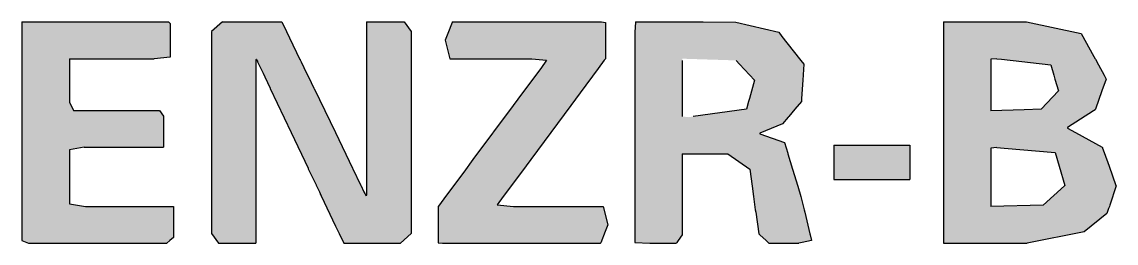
# Model space of a CAD drawing. Extents: x 57 to 405, y 53 to 275.
# Drawn here: x 123.5 to 136.91, y 192.47 to 195.18 of the extents above; entities that cross this region are included whole.
import ezdxf

# ---------------------------------------------------------------- set-up
doc = ezdxf.new("R2010")
doc.units = 0
doc.layers.get('0').update_dxf_attribs({"linetype": 'CONTINUOUS'})

# ---------------------------------------------------------------- blocks, each defined once
blk = doc.blocks.new('*U97')
at = {"color": 7, "linetype": 'CONTINUOUS'}
for p, q in [((134.792, 195.179), (135.808, 195.179)), ((134.792, 195.179), (134.792, 195.038)), ((135.808, 195.179), (136.479, 195.038)), ((134.792, 195.038), (134.792, 194.756)), ((136.479, 195.038), (136.634, 194.756)), ((134.792, 194.756), (134.792, 194.729)), ((136.634, 194.756), (136.649, 194.729)), ((134.792, 194.729), (134.792, 194.722)), ((134.792, 194.722), (134.792, 194.652)), ((134.792, 194.652), (134.792, 194.528)), ((135.444, 194.729), (135.373, 194.722)), ((135.373, 194.722), (135.373, 194.652)), ((135.373, 194.652), (135.373, 194.528)), ((135.444, 194.729), (135.505, 194.722)), ((135.505, 194.722), (136.108, 194.652)), ((136.108, 194.652), (136.144, 194.528)), ((136.649, 194.729), (136.653, 194.722)), ((136.653, 194.722), (136.692, 194.652)), ((136.692, 194.652), (136.76, 194.528)), ((134.792, 194.528), (134.792, 194.478)), ((134.792, 194.478), (134.792, 194.335)), ((135.373, 194.528), (135.373, 194.478)), ((135.373, 194.478), (135.373, 194.335)), ((136.144, 194.528), (136.158, 194.478)), ((136.158, 194.478), (136.2, 194.335)), ((136.787, 194.478), (136.734, 194.335)), ((136.76, 194.528), (136.787, 194.478)), ((134.792, 194.335), (134.792, 194.111)), ((135.373, 194.335), (135.373, 194.111)), ((136.2, 194.335), (135.989, 194.111)), ((136.734, 194.335), (136.653, 194.111)), ((134.792, 194.111), (134.792, 194.105)), ((134.792, 194.105), (134.792, 194.092)), ((134.792, 194.092), (134.792, 193.886)), ((135.373, 194.111), (135.373, 194.105)), ((135.373, 194.105), (135.373, 194.092)), ((135.78, 194.105), (135.373, 194.092)), ((135.989, 194.111), (135.78, 194.105)), ((136.63, 194.092), (136.311, 193.886)), ((136.65, 194.105), (136.63, 194.092)), ((136.653, 194.111), (136.65, 194.105)), ((134.792, 193.886), (134.792, 193.878)), ((134.792, 193.878), (134.792, 193.826)), ((134.792, 193.826), (134.792, 193.648)), ((136.311, 193.886), (136.311, 193.878)), ((136.311, 193.878), (136.408, 193.826)), ((136.408, 193.826), (136.737, 193.648)), ((134.792, 193.648), (134.792, 193.642)), ((134.792, 193.642), (134.792, 193.634)), ((134.792, 193.634), (134.792, 193.579)), ((134.792, 193.579), (134.792, 193.414)), ((135.444, 193.642), (135.373, 193.634)), ((135.373, 193.634), (135.373, 193.579)), ((135.373, 193.579), (135.373, 193.414)), ((135.444, 193.642), (135.535, 193.634)), ((135.535, 193.634), (136.16, 193.579)), ((136.16, 193.579), (136.209, 193.414)), ((136.737, 193.648), (136.739, 193.642)), ((136.739, 193.642), (136.742, 193.634)), ((136.742, 193.634), (136.762, 193.579)), ((136.762, 193.579), (136.821, 193.414)), ((134.792, 193.414), (134.792, 193.177)), ((135.373, 193.414), (135.373, 193.177)), ((136.209, 193.414), (136.28, 193.177)), ((136.821, 193.414), (136.905, 193.177)), ((134.792, 193.177), (134.792, 193.173)), ((134.792, 193.173), (134.792, 192.935)), ((135.373, 193.177), (135.373, 193.173)), ((135.373, 193.173), (135.373, 192.935)), ((136.275, 193.173), (136.015, 192.935)), ((136.28, 193.177), (136.275, 193.173)), ((136.907, 193.173), (136.828, 192.935)), ((136.905, 193.177), (136.907, 193.173)), ((134.792, 192.935), (134.792, 192.922)), ((134.792, 192.922), (134.792, 192.895)), ((134.792, 192.895), (134.792, 192.833)), ((135.373, 192.935), (135.373, 192.922)), ((136.015, 192.935), (135.373, 192.922)), ((136.815, 192.895), (136.795, 192.833)), ((136.824, 192.922), (136.815, 192.895)), ((136.828, 192.935), (136.824, 192.922)), ((134.792, 192.833), (134.792, 192.61)), ((136.795, 192.833), (136.517, 192.61)), ((134.792, 192.61), (134.792, 192.472)), ((136.517, 192.61), (135.816, 192.472)), ((134.792, 192.472), (135.816, 192.472))]:
    blk.add_line(p, q, dxfattribs=at)
for points in [[(134.792, 195.179), (134.792, 195.179), (135.808, 195.179)], [(134.792, 195.179), (134.792, 195.038), (136.479, 195.038)], [(134.792, 195.038), (134.792, 194.756), (136.634, 194.756)], [(134.792, 194.756), (134.792, 194.729), (136.649, 194.729)], [(134.792, 194.729), (134.792, 194.722), (135.373, 194.722)], [(134.792, 194.722), (134.792, 194.652), (135.373, 194.652)], [(134.792, 194.652), (134.792, 194.528), (135.373, 194.528)], [(135.444, 194.729), (135.505, 194.722), (136.653, 194.722)], [(135.505, 194.722), (136.108, 194.652), (136.692, 194.652)], [(136.108, 194.652), (136.144, 194.528), (136.76, 194.528)], [(134.792, 194.528), (134.792, 194.478), (135.373, 194.478)], [(134.792, 194.478), (134.792, 194.335), (135.373, 194.335)], [(136.144, 194.528), (136.158, 194.478), (136.787, 194.478)], [(136.158, 194.478), (136.2, 194.335), (136.734, 194.335)], [(134.792, 194.335), (134.792, 194.111), (135.373, 194.111)], [(136.2, 194.335), (135.989, 194.111), (136.653, 194.111)], [(134.792, 194.111), (134.792, 194.105), (135.373, 194.105)], [(134.792, 194.105), (134.792, 194.092), (135.373, 194.092)], [(134.792, 194.092), (134.792, 193.886), (136.311, 193.886)], [(135.78, 194.105), (135.373, 194.092), (136.63, 194.092)], [(135.989, 194.111), (135.78, 194.105), (136.65, 194.105)], [(134.792, 193.886), (134.792, 193.878), (136.311, 193.878)], [(134.792, 193.878), (134.792, 193.826), (136.408, 193.826)], [(134.792, 193.826), (134.792, 193.648), (136.737, 193.648)], [(134.792, 193.648), (134.792, 193.642), (136.739, 193.642)], [(134.792, 193.642), (134.792, 193.634), (135.373, 193.634)], [(134.792, 193.634), (134.792, 193.579), (135.373, 193.579)], [(134.792, 193.579), (134.792, 193.414), (135.373, 193.414)], [(135.444, 193.642), (135.535, 193.634), (136.742, 193.634)], [(135.535, 193.634), (136.16, 193.579), (136.762, 193.579)], [(136.16, 193.579), (136.209, 193.414), (136.821, 193.414)], [(134.792, 193.414), (134.792, 193.177), (135.373, 193.177)], [(136.209, 193.414), (136.28, 193.177), (136.905, 193.177)], [(134.792, 193.177), (134.792, 193.173), (135.373, 193.173)], [(134.792, 193.173), (134.792, 192.935), (135.373, 192.935)], [(136.275, 193.173), (136.015, 192.935), (136.828, 192.935)], [(136.28, 193.177), (136.275, 193.173), (136.907, 193.173)], [(134.792, 192.935), (134.792, 192.922), (135.373, 192.922)], [(134.792, 192.922), (134.792, 192.895), (136.815, 192.895)], [(134.792, 192.895), (134.792, 192.833), (136.795, 192.833)], [(136.015, 192.935), (135.373, 192.922), (136.824, 192.922)], [(134.792, 192.833), (134.792, 192.61), (136.517, 192.61)], [(134.792, 192.61), (134.792, 192.472), (135.816, 192.472)], [(134.792, 192.472), (134.792, 192.472), (135.816, 192.472)]]:
    blk.add_solid(points, dxfattribs=at)
at = {"color": 7, "linetype": 'CONTINUOUS', "extrusion": (0, 0, -1)}
for points in [[(-134.792, 195.179), (-135.808, 195.179), (-136.479, 195.038)], [(-134.792, 195.038), (-136.479, 195.038), (-136.634, 194.756)], [(-134.792, 194.756), (-136.634, 194.756), (-136.649, 194.729)], [(-134.792, 194.729), (-135.444, 194.729), (-135.373, 194.722)], [(-134.792, 194.722), (-135.373, 194.722), (-135.373, 194.652)], [(-134.792, 194.652), (-135.373, 194.652), (-135.373, 194.528)], [(-135.444, 194.729), (-136.649, 194.729), (-136.653, 194.722)], [(-135.505, 194.722), (-136.653, 194.722), (-136.692, 194.652)], [(-136.108, 194.652), (-136.692, 194.652), (-136.76, 194.528)], [(-134.792, 194.528), (-135.373, 194.528), (-135.373, 194.478)], [(-134.792, 194.478), (-135.373, 194.478), (-135.373, 194.335)], [(-136.144, 194.528), (-136.76, 194.528), (-136.787, 194.478)], [(-136.158, 194.478), (-136.787, 194.478), (-136.734, 194.335)], [(-134.792, 194.335), (-135.373, 194.335), (-135.373, 194.111)], [(-136.2, 194.335), (-136.734, 194.335), (-136.653, 194.111)], [(-134.792, 194.111), (-135.373, 194.111), (-135.373, 194.105)], [(-134.792, 194.105), (-135.373, 194.105), (-135.373, 194.092)], [(-134.792, 194.092), (-136.63, 194.092), (-136.311, 193.886)], [(-135.78, 194.105), (-136.65, 194.105), (-136.63, 194.092)], [(-135.989, 194.111), (-136.653, 194.111), (-136.65, 194.105)], [(-134.792, 193.886), (-136.311, 193.886), (-136.311, 193.878)], [(-134.792, 193.878), (-136.311, 193.878), (-136.408, 193.826)], [(-134.792, 193.826), (-136.408, 193.826), (-136.737, 193.648)], [(-134.792, 193.648), (-136.737, 193.648), (-136.739, 193.642)], [(-134.792, 193.642), (-135.444, 193.642), (-135.373, 193.634)], [(-134.792, 193.634), (-135.373, 193.634), (-135.373, 193.579)], [(-134.792, 193.579), (-135.373, 193.579), (-135.373, 193.414)], [(-135.444, 193.642), (-136.739, 193.642), (-136.742, 193.634)], [(-135.535, 193.634), (-136.742, 193.634), (-136.762, 193.579)], [(-136.16, 193.579), (-136.762, 193.579), (-136.821, 193.414)], [(-134.792, 193.414), (-135.373, 193.414), (-135.373, 193.177)], [(-136.209, 193.414), (-136.821, 193.414), (-136.905, 193.177)], [(-134.792, 193.177), (-135.373, 193.177), (-135.373, 193.173)], [(-134.792, 193.173), (-135.373, 193.173), (-135.373, 192.935)], [(-136.275, 193.173), (-136.907, 193.173), (-136.828, 192.935)], [(-136.28, 193.177), (-136.905, 193.177), (-136.907, 193.173)], [(-134.792, 192.935), (-135.373, 192.935), (-135.373, 192.922)], [(-134.792, 192.922), (-136.824, 192.922), (-136.815, 192.895)], [(-134.792, 192.895), (-136.815, 192.895), (-136.795, 192.833)], [(-136.015, 192.935), (-136.828, 192.935), (-136.824, 192.922)], [(-134.792, 192.833), (-136.795, 192.833), (-136.517, 192.61)], [(-134.792, 192.61), (-136.517, 192.61), (-135.816, 192.472)]]:
    blk.add_solid(points, dxfattribs=at)
blk = doc.blocks.new('*U98')
at = {"color": 7, "linetype": 'CONTINUOUS'}
for p, q in [((133.449, 193.672), (134.38, 193.672)), ((133.449, 193.672), (133.449, 193.252)), ((134.38, 193.672), (134.38, 193.252)), ((133.449, 193.252), (134.38, 193.252))]:
    blk.add_line(p, q, dxfattribs=at)
for points in [[(133.449, 193.672), (133.449, 193.672), (134.38, 193.672)], [(133.449, 193.672), (133.449, 193.252), (134.38, 193.252)], [(133.449, 193.252), (133.449, 193.252), (134.38, 193.252)]]:
    blk.add_solid(points, dxfattribs=at)
at = {"color": 7, "linetype": 'CONTINUOUS', "extrusion": (0, 0, -1)}
blk.add_solid([(-133.449, 193.672), (-134.38, 193.672), (-134.38, 193.252)], dxfattribs=at)
blk = doc.blocks.new('*U99')
at = {"color": 7, "linetype": 'CONTINUOUS'}
for p, q in [((131.019, 195.177), (131.014, 195.052)), ((131.019, 195.179), (131.192, 195.179)), ((131.019, 195.179), (131.019, 195.177)), ((131.192, 195.179), (131.849, 195.179)), ((131.849, 195.179), (132.251, 195.177)), ((132.251, 195.177), (132.774, 195.052)), ((131.014, 195.052), (131.012, 195.002)), ((131.012, 195.002), (131.012, 194.729)), ((132.774, 195.052), (132.814, 195.002)), ((132.814, 195.002), (133.03, 194.729)), ((131.012, 194.729), (131.012, 194.708)), ((131.012, 194.708), (131.012, 194.663)), ((131.012, 194.663), (131.012, 194.468)), ((131.593, 194.708), (131.593, 194.663)), ((131.593, 194.663), (131.593, 194.468)), ((132.252, 194.708), (132.294, 194.663)), ((132.294, 194.663), (132.479, 194.468)), ((133.03, 194.729), (133.047, 194.708)), ((133.047, 194.708), (133.083, 194.663)), ((133.083, 194.663), (133.07, 194.468)), ((131.012, 194.468), (131.012, 194.24)), ((131.593, 194.468), (131.593, 194.24)), ((132.479, 194.468), (132.415, 194.24)), ((133.07, 194.468), (133.055, 194.24)), ((131.012, 194.24), (131.012, 194.206)), ((131.012, 194.206), (131.012, 194.11)), ((131.593, 194.24), (131.593, 194.206)), ((131.593, 194.206), (131.593, 194.11)), ((132.406, 194.206), (132.379, 194.11)), ((132.415, 194.24), (132.406, 194.206)), ((133.053, 194.206), (132.972, 194.11)), ((133.055, 194.24), (133.053, 194.206)), ((131.012, 194.11), (131.012, 194.022)), ((131.593, 194.11), (131.593, 194.022)), ((132.379, 194.11), (131.728, 194.022)), ((132.972, 194.11), (132.897, 194.022)), ((131.012, 194.022), (131.012, 194.013)), ((131.012, 194.013), (131.012, 193.931)), ((131.012, 193.931), (131.012, 193.818)), ((132.82, 193.931), (132.542, 193.818)), ((132.89, 194.013), (132.82, 193.931)), ((132.897, 194.022), (132.89, 194.013)), ((131.012, 193.818), (131.012, 193.815)), ((131.012, 193.815), (131.012, 193.811)), ((131.012, 193.811), (131.012, 193.703)), ((132.542, 193.818), (132.542, 193.815)), ((132.542, 193.815), (132.542, 193.811)), ((132.542, 193.811), (132.845, 193.703)), ((131.012, 193.703), (131.012, 193.573)), ((132.845, 193.703), (132.885, 193.573)), ((131.012, 193.573), (131.012, 193.563)), ((131.012, 193.563), (131.012, 193.379)), ((131.593, 193.563), (132.152, 193.563)), ((131.593, 193.563), (131.593, 193.379)), ((132.152, 193.563), (132.419, 193.379)), ((132.885, 193.573), (132.888, 193.563)), ((132.888, 193.563), (132.944, 193.379)), ((131.012, 193.379), (131.012, 193.169)), ((131.593, 193.379), (131.593, 193.169)), ((132.419, 193.379), (132.448, 193.169)), ((132.944, 193.379), (133.008, 193.169)), ((131.012, 193.169), (131.012, 193.042)), ((131.593, 193.169), (131.593, 193.042)), ((132.448, 193.169), (132.466, 193.042)), ((133.008, 193.169), (133.047, 193.042)), ((131.012, 193.042), (131.012, 192.88)), ((131.593, 193.042), (131.593, 192.88)), ((132.466, 193.042), (132.488, 192.88)), ((133.047, 193.042), (133.085, 192.88)), ((131.012, 192.88), (131.012, 192.849)), ((131.593, 192.88), (131.593, 192.849)), ((132.488, 192.88), (132.493, 192.849)), ((133.085, 192.88), (133.093, 192.849)), ((131.012, 192.849), (131.012, 192.585)), ((131.593, 192.849), (131.593, 192.585)), ((132.493, 192.849), (132.532, 192.585)), ((133.093, 192.849), (133.155, 192.585)), ((131.012, 192.585), (131.012, 192.573)), ((131.012, 192.573), (131.012, 192.502)), ((131.012, 192.502), (131.012, 192.48)), ((131.012, 192.48), (131.196, 192.472)), ((131.196, 192.472), (131.522, 192.472)), ((131.527, 192.48), (131.522, 192.472)), ((131.543, 192.502), (131.527, 192.48)), ((131.593, 192.573), (131.543, 192.502)), ((131.593, 192.585), (131.593, 192.573)), ((132.532, 192.585), (132.545, 192.573)), ((132.545, 192.573), (132.621, 192.502)), ((132.621, 192.502), (132.645, 192.48)), ((132.645, 192.48), (132.654, 192.472)), ((132.654, 192.472), (133.019, 192.472)), ((133.06, 192.48), (133.019, 192.472)), ((133.175, 192.502), (133.06, 192.48)), ((133.155, 192.585), (133.158, 192.573)), ((133.158, 192.573), (133.175, 192.502))]:
    blk.add_line(p, q, dxfattribs=at)
for points in [[(131.019, 195.177), (131.014, 195.052), (132.774, 195.052)], [(131.019, 195.179), (131.019, 195.179), (131.192, 195.179)], [(131.019, 195.179), (131.019, 195.177), (132.251, 195.177)], [(131.192, 195.179), (131.192, 195.179), (131.849, 195.179)], [(131.014, 195.052), (131.012, 195.002), (132.814, 195.002)], [(131.012, 195.002), (131.012, 194.729), (133.03, 194.729)], [(131.012, 194.729), (131.012, 194.708), (131.593, 194.708)], [(131.012, 194.708), (131.012, 194.663), (131.593, 194.663)], [(131.012, 194.663), (131.012, 194.468), (131.593, 194.468)], [(131.593, 194.729), (132.252, 194.708), (133.047, 194.708)], [(132.252, 194.708), (132.294, 194.663), (133.083, 194.663)], [(132.294, 194.663), (132.479, 194.468), (133.07, 194.468)], [(131.012, 194.468), (131.012, 194.24), (131.593, 194.24)], [(132.479, 194.468), (132.415, 194.24), (133.055, 194.24)], [(131.012, 194.24), (131.012, 194.206), (131.593, 194.206)], [(131.012, 194.206), (131.012, 194.11), (131.593, 194.11)], [(132.406, 194.206), (132.379, 194.11), (132.972, 194.11)], [(132.415, 194.24), (132.406, 194.206), (133.053, 194.206)], [(131.012, 194.11), (131.012, 194.022), (131.593, 194.022)], [(132.379, 194.11), (131.728, 194.022), (132.897, 194.022)], [(131.012, 194.022), (131.012, 194.013), (131.669, 194.013)], [(131.012, 194.013), (131.012, 193.931), (132.82, 193.931)], [(131.012, 193.931), (131.012, 193.818), (132.542, 193.818)], [(131.728, 194.022), (131.669, 194.013), (132.89, 194.013)], [(131.012, 193.818), (131.012, 193.815), (132.542, 193.815)], [(131.012, 193.815), (131.012, 193.811), (132.542, 193.811)], [(131.012, 193.811), (131.012, 193.703), (132.845, 193.703)], [(131.012, 193.703), (131.012, 193.573), (132.885, 193.573)], [(131.012, 193.573), (131.012, 193.563), (132.888, 193.563)], [(131.012, 193.563), (131.012, 193.379), (131.593, 193.379)], [(131.593, 193.563), (131.593, 193.563), (132.152, 193.563)], [(132.152, 193.563), (132.419, 193.379), (132.944, 193.379)], [(131.012, 193.379), (131.012, 193.169), (131.593, 193.169)], [(132.419, 193.379), (132.448, 193.169), (133.008, 193.169)], [(131.012, 193.169), (131.012, 193.042), (131.593, 193.042)], [(132.448, 193.169), (132.466, 193.042), (133.047, 193.042)], [(131.012, 193.042), (131.012, 192.88), (131.593, 192.88)], [(132.466, 193.042), (132.488, 192.88), (133.085, 192.88)], [(131.012, 192.88), (131.012, 192.849), (131.593, 192.849)], [(132.488, 192.88), (132.493, 192.849), (133.093, 192.849)], [(131.012, 192.849), (131.012, 192.585), (131.593, 192.585)], [(132.493, 192.849), (132.532, 192.585), (133.155, 192.585)], [(131.012, 192.585), (131.012, 192.573), (131.593, 192.573)], [(131.012, 192.573), (131.012, 192.502), (131.543, 192.502)], [(131.012, 192.502), (131.012, 192.48), (131.527, 192.48)], [(131.012, 192.48), (131.196, 192.472), (131.522, 192.472)], [(131.196, 192.472), (131.196, 192.472), (131.522, 192.472)], [(132.532, 192.585), (132.545, 192.573), (133.158, 192.573)], [(132.545, 192.573), (132.621, 192.502), (133.175, 192.502)], [(132.621, 192.502), (132.645, 192.48), (133.06, 192.48)], [(132.645, 192.48), (132.654, 192.472), (133.019, 192.472)], [(132.654, 192.472), (132.654, 192.472), (133.019, 192.472)]]:
    blk.add_solid(points, dxfattribs=at)
at = {"color": 7, "linetype": 'CONTINUOUS', "extrusion": (0, 0, -1)}
for points in [[(-131.019, 195.179), (-131.849, 195.179), (-132.251, 195.177)], [(-131.019, 195.177), (-132.251, 195.177), (-132.774, 195.052)], [(-131.012, 195.002), (-132.814, 195.002), (-133.03, 194.729)], [(-131.014, 195.052), (-132.774, 195.052), (-132.814, 195.002)], [(-131.012, 194.729), (-131.593, 194.729), (-131.593, 194.708)], [(-131.012, 194.708), (-131.593, 194.708), (-131.593, 194.663)], [(-131.012, 194.663), (-131.593, 194.663), (-131.593, 194.468)], [(-131.593, 194.729), (-133.03, 194.729), (-133.047, 194.708)], [(-132.252, 194.708), (-133.047, 194.708), (-133.083, 194.663)], [(-132.294, 194.663), (-133.083, 194.663), (-133.07, 194.468)], [(-131.012, 194.468), (-131.593, 194.468), (-131.593, 194.24)], [(-132.479, 194.468), (-133.07, 194.468), (-133.055, 194.24)], [(-131.012, 194.24), (-131.593, 194.24), (-131.593, 194.206)], [(-131.012, 194.206), (-131.593, 194.206), (-131.593, 194.11)], [(-132.406, 194.206), (-133.053, 194.206), (-132.972, 194.11)], [(-132.415, 194.24), (-133.055, 194.24), (-133.053, 194.206)], [(-131.012, 194.11), (-131.593, 194.11), (-131.593, 194.022)], [(-132.379, 194.11), (-132.972, 194.11), (-132.897, 194.022)], [(-131.012, 194.022), (-131.593, 194.022), (-131.669, 194.013)], [(-131.012, 194.013), (-132.89, 194.013), (-132.82, 193.931)], [(-131.012, 193.931), (-132.82, 193.931), (-132.542, 193.818)], [(-131.728, 194.022), (-132.897, 194.022), (-132.89, 194.013)], [(-131.012, 193.818), (-132.542, 193.818), (-132.542, 193.815)], [(-131.012, 193.815), (-132.542, 193.815), (-132.542, 193.811)], [(-131.012, 193.811), (-132.542, 193.811), (-132.845, 193.703)], [(-131.012, 193.703), (-132.845, 193.703), (-132.885, 193.573)], [(-131.012, 193.573), (-132.885, 193.573), (-132.888, 193.563)], [(-131.012, 193.563), (-131.593, 193.563), (-131.593, 193.379)], [(-132.152, 193.563), (-132.888, 193.563), (-132.944, 193.379)], [(-131.012, 193.379), (-131.593, 193.379), (-131.593, 193.169)], [(-132.419, 193.379), (-132.944, 193.379), (-133.008, 193.169)], [(-131.012, 193.169), (-131.593, 193.169), (-131.593, 193.042)], [(-132.448, 193.169), (-133.008, 193.169), (-133.047, 193.042)], [(-131.012, 193.042), (-131.593, 193.042), (-131.593, 192.88)], [(-132.466, 193.042), (-133.047, 193.042), (-133.085, 192.88)], [(-131.012, 192.88), (-131.593, 192.88), (-131.593, 192.849)], [(-132.488, 192.88), (-133.085, 192.88), (-133.093, 192.849)], [(-131.012, 192.849), (-131.593, 192.849), (-131.593, 192.585)], [(-132.493, 192.849), (-133.093, 192.849), (-133.155, 192.585)], [(-131.012, 192.585), (-131.593, 192.585), (-131.593, 192.573)], [(-131.012, 192.573), (-131.593, 192.573), (-131.543, 192.502)], [(-131.012, 192.502), (-131.543, 192.502), (-131.527, 192.48)], [(-131.012, 192.48), (-131.527, 192.48), (-131.522, 192.472)], [(-132.532, 192.585), (-133.155, 192.585), (-133.158, 192.573)], [(-132.545, 192.573), (-133.158, 192.573), (-133.175, 192.502)], [(-132.621, 192.502), (-133.175, 192.502), (-133.06, 192.48)], [(-132.645, 192.48), (-133.06, 192.48), (-133.019, 192.472)]]:
    blk.add_solid(points, dxfattribs=at)
blk = doc.blocks.new('*U100')
at = {"color": 7, "linetype": 'CONTINUOUS'}
for p, q in [((128.773, 195.174), (128.722, 195.037)), ((128.775, 195.179), (128.773, 195.174)), ((128.775, 195.179), (129.489, 195.179)), ((129.489, 195.179), (130.346, 195.179)), ((130.346, 195.179), (130.604, 195.179)), ((130.604, 195.179), (130.652, 195.174)), ((130.652, 195.174), (130.652, 195.037)), ((128.722, 195.037), (128.691, 194.954)), ((130.652, 195.037), (130.652, 194.954)), ((128.691, 194.954), (128.745, 194.729)), ((130.652, 194.954), (130.652, 194.729)), ((128.745, 194.729), (129.751, 194.729)), ((129.859, 194.611), (129.636, 194.31)), ((129.751, 194.729), (129.932, 194.709)), ((129.932, 194.709), (129.859, 194.611)), ((130.564, 194.611), (130.341, 194.31)), ((130.637, 194.709), (130.564, 194.611)), ((130.652, 194.729), (130.637, 194.709)), ((129.636, 194.31), (129.522, 194.158)), ((130.341, 194.31), (130.228, 194.158)), ((129.522, 194.158), (129.029, 193.494)), ((130.228, 194.158), (129.737, 193.494)), ((129.029, 193.494), (128.916, 193.341)), ((129.737, 193.494), (129.624, 193.341)), ((128.916, 193.341), (128.693, 193.041)), ((129.624, 193.341), (129.401, 193.041)), ((128.693, 193.041), (128.62, 192.942)), ((129.401, 193.041), (129.328, 192.942)), ((128.62, 192.942), (128.605, 192.922)), ((128.605, 192.922), (128.605, 192.697)), ((129.328, 192.942), (129.527, 192.922)), ((129.527, 192.922), (130.623, 192.922)), ((130.623, 192.922), (130.682, 192.697)), ((128.605, 192.697), (128.605, 192.615)), ((128.605, 192.615), (128.605, 192.477)), ((130.649, 192.615), (130.595, 192.477)), ((130.682, 192.697), (130.649, 192.615)), ((128.605, 192.477), (128.656, 192.472)), ((128.656, 192.472), (128.929, 192.472)), ((128.929, 192.472), (129.837, 192.472)), ((129.837, 192.472), (130.593, 192.472)), ((130.595, 192.477), (130.593, 192.472))]:
    blk.add_line(p, q, dxfattribs=at)
for points in [[(128.773, 195.174), (128.722, 195.037), (130.652, 195.037)], [(128.775, 195.179), (128.773, 195.174), (130.652, 195.174)], [(128.775, 195.179), (128.775, 195.179), (129.489, 195.179)], [(129.489, 195.179), (129.489, 195.179), (130.346, 195.179)], [(130.346, 195.179), (130.346, 195.179), (130.604, 195.179)], [(128.722, 195.037), (128.691, 194.954), (130.652, 194.954)], [(128.691, 194.954), (128.745, 194.729), (130.652, 194.729)], [(128.745, 194.729), (128.745, 194.729), (129.751, 194.729)], [(129.859, 194.611), (129.636, 194.31), (130.341, 194.31)], [(129.751, 194.729), (129.932, 194.709), (130.637, 194.709)], [(129.932, 194.709), (129.859, 194.611), (130.564, 194.611)], [(129.636, 194.31), (129.522, 194.158), (130.228, 194.158)], [(129.522, 194.158), (129.029, 193.494), (129.737, 193.494)], [(129.029, 193.494), (128.916, 193.341), (129.624, 193.341)], [(128.916, 193.341), (128.693, 193.041), (129.401, 193.041)], [(128.693, 193.041), (128.62, 192.942), (129.328, 192.942)], [(128.62, 192.942), (128.605, 192.922), (129.527, 192.922)], [(128.605, 192.922), (128.605, 192.697), (130.682, 192.697)], [(129.527, 192.922), (129.527, 192.922), (130.623, 192.922)], [(128.605, 192.697), (128.605, 192.615), (130.649, 192.615)], [(128.605, 192.615), (128.605, 192.477), (130.595, 192.477)], [(128.605, 192.477), (128.656, 192.472), (130.593, 192.472)], [(128.656, 192.472), (128.656, 192.472), (128.929, 192.472)], [(128.929, 192.472), (128.929, 192.472), (129.837, 192.472)], [(129.837, 192.472), (129.837, 192.472), (130.593, 192.472)]]:
    blk.add_solid(points, dxfattribs=at)
at = {"color": 7, "linetype": 'CONTINUOUS', "extrusion": (0, 0, -1)}
for points in [[(-128.773, 195.174), (-130.652, 195.174), (-130.652, 195.037)], [(-128.775, 195.179), (-130.604, 195.179), (-130.652, 195.174)], [(-128.722, 195.037), (-130.652, 195.037), (-130.652, 194.954)], [(-128.691, 194.954), (-130.652, 194.954), (-130.652, 194.729)], [(-129.751, 194.729), (-130.652, 194.729), (-130.637, 194.709)], [(-129.859, 194.611), (-130.564, 194.611), (-130.341, 194.31)], [(-129.932, 194.709), (-130.637, 194.709), (-130.564, 194.611)], [(-129.636, 194.31), (-130.341, 194.31), (-130.228, 194.158)], [(-129.522, 194.158), (-130.228, 194.158), (-129.737, 193.494)], [(-129.029, 193.494), (-129.737, 193.494), (-129.624, 193.341)], [(-128.916, 193.341), (-129.624, 193.341), (-129.401, 193.041)], [(-128.693, 193.041), (-129.401, 193.041), (-129.328, 192.942)], [(-128.605, 192.922), (-130.623, 192.922), (-130.682, 192.697)], [(-128.62, 192.942), (-129.328, 192.942), (-129.527, 192.922)], [(-128.605, 192.697), (-130.682, 192.697), (-130.649, 192.615)], [(-128.605, 192.615), (-130.649, 192.615), (-130.595, 192.477)], [(-128.605, 192.477), (-130.595, 192.477), (-130.593, 192.472)]]:
    blk.add_solid(points, dxfattribs=at)
blk = doc.blocks.new('*U101')
at = {"color": 7, "linetype": 'CONTINUOUS'}
for p, q in [((125.961, 195.179), (125.826, 195.063)), ((125.961, 195.179), (126.415, 195.179)), ((126.415, 195.179), (126.688, 195.179)), ((126.688, 195.179), (126.745, 195.063)), ((127.727, 195.179), (128.186, 195.179)), ((127.727, 195.179), (127.727, 195.063)), ((128.186, 195.179), (128.271, 195.063)), ((125.826, 195.063), (125.826, 194.983)), ((126.745, 195.063), (126.783, 194.983)), ((127.727, 195.063), (127.727, 194.983)), ((128.271, 195.063), (128.271, 194.983)), ((125.826, 194.983), (125.826, 194.983)), ((125.826, 194.983), (125.826, 194.721)), ((126.783, 194.983), (126.784, 194.983)), ((126.784, 194.983), (126.91, 194.721)), ((127.727, 194.983), (127.727, 194.983)), ((127.727, 194.983), (127.727, 194.721)), ((128.271, 194.983), (128.271, 194.983)), ((128.271, 194.983), (128.271, 194.721)), ((125.826, 194.721), (125.826, 194.718)), ((125.826, 194.718), (125.826, 194.715)), ((125.826, 194.715), (125.826, 194.697)), ((125.826, 194.697), (125.826, 194.689)), ((125.826, 194.689), (125.826, 194.551)), ((126.373, 194.718), (126.37, 194.715)), ((126.37, 194.715), (126.37, 194.697)), ((126.37, 194.697), (126.37, 194.689)), ((126.37, 194.689), (126.37, 194.551)), ((126.377, 194.721), (126.373, 194.718)), ((126.377, 194.721), (126.378, 194.718)), ((126.378, 194.718), (126.38, 194.715)), ((126.38, 194.715), (126.389, 194.697)), ((126.389, 194.697), (126.392, 194.689)), ((126.392, 194.689), (126.458, 194.551)), ((126.91, 194.721), (126.912, 194.718)), ((126.912, 194.718), (126.913, 194.715)), ((126.913, 194.715), (126.922, 194.697)), ((126.922, 194.697), (126.926, 194.689)), ((126.926, 194.689), (126.992, 194.551)), ((127.727, 194.721), (127.727, 194.718)), ((127.727, 194.718), (127.727, 194.715)), ((127.727, 194.715), (127.727, 194.697)), ((127.727, 194.697), (127.727, 194.689)), ((127.727, 194.689), (127.727, 194.551)), ((128.271, 194.721), (128.271, 194.718)), ((128.271, 194.718), (128.271, 194.715)), ((128.271, 194.715), (128.271, 194.697)), ((128.271, 194.697), (128.271, 194.689)), ((128.271, 194.689), (128.271, 194.551)), ((125.826, 194.551), (125.826, 194.508)), ((125.826, 194.508), (125.826, 194.505)), ((125.826, 194.505), (125.826, 194.37)), ((126.37, 194.551), (126.37, 194.508)), ((126.37, 194.508), (126.37, 194.505)), ((126.37, 194.505), (126.37, 194.37)), ((126.458, 194.551), (126.479, 194.508)), ((126.479, 194.508), (126.48, 194.505)), ((126.48, 194.505), (126.544, 194.37)), ((126.992, 194.551), (127.014, 194.508)), ((127.014, 194.508), (127.015, 194.505)), ((127.015, 194.505), (127.08, 194.37)), ((127.727, 194.551), (127.727, 194.508)), ((127.727, 194.508), (127.727, 194.505)), ((127.727, 194.505), (127.727, 194.37)), ((128.271, 194.551), (128.271, 194.508)), ((128.271, 194.508), (128.271, 194.505)), ((128.271, 194.505), (128.271, 194.37)), ((125.826, 194.37), (125.826, 194.364)), ((125.826, 194.364), (125.826, 193.826)), ((126.37, 194.37), (126.37, 194.364)), ((126.37, 194.364), (126.37, 193.826)), ((126.544, 194.37), (126.547, 194.364)), ((126.547, 194.364), (126.803, 193.826)), ((127.08, 194.37), (127.083, 194.364)), ((127.083, 194.364), (127.344, 193.826)), ((127.727, 194.37), (127.727, 194.364)), ((127.727, 194.364), (127.727, 193.826)), ((128.271, 194.37), (128.271, 194.364)), ((128.271, 194.364), (128.271, 193.826)), ((125.826, 193.826), (125.826, 193.389)), ((126.37, 193.826), (126.37, 193.389)), ((126.803, 193.826), (127.01, 193.389)), ((127.344, 193.826), (127.555, 193.389)), ((127.727, 193.826), (127.727, 193.389)), ((128.271, 193.826), (128.271, 193.389)), ((125.826, 193.389), (125.826, 193.382)), ((125.826, 193.382), (125.826, 193.184)), ((126.37, 193.389), (126.37, 193.382)), ((126.37, 193.382), (126.37, 193.184)), ((127.01, 193.389), (127.013, 193.382)), ((127.013, 193.382), (127.108, 193.184)), ((127.555, 193.389), (127.558, 193.382)), ((127.558, 193.382), (127.654, 193.184)), ((127.727, 193.389), (127.727, 193.382)), ((127.727, 193.382), (127.727, 193.184)), ((128.271, 193.389), (128.271, 193.382)), ((128.271, 193.382), (128.271, 193.184)), ((125.826, 193.184), (125.826, 193.182)), ((125.826, 193.182), (125.826, 193.1)), ((126.37, 193.184), (126.37, 193.182)), ((126.37, 193.182), (126.37, 193.1)), ((127.108, 193.184), (127.109, 193.182)), ((127.109, 193.182), (127.148, 193.1)), ((127.654, 193.184), (127.656, 193.182)), ((127.656, 193.182), (127.695, 193.1)), ((127.727, 193.184), (127.727, 193.182)), ((127.727, 193.182), (127.727, 193.1)), ((128.271, 193.184), (128.271, 193.182)), ((128.271, 193.182), (128.271, 193.1)), ((125.826, 193.1), (125.826, 193.081)), ((125.826, 193.081), (125.826, 193.073)), ((125.826, 193.073), (125.826, 193.057)), ((125.826, 193.057), (125.826, 193.053)), ((125.826, 193.053), (125.826, 193.05)), ((125.826, 193.05), (125.826, 192.68)), ((126.37, 193.1), (126.37, 193.081)), ((126.37, 193.081), (126.37, 193.073)), ((126.37, 193.073), (126.37, 193.057)), ((126.37, 193.057), (126.37, 193.053)), ((126.37, 193.053), (126.37, 193.05)), ((126.37, 193.05), (126.37, 192.68)), ((127.148, 193.1), (127.157, 193.081)), ((127.157, 193.081), (127.16, 193.073)), ((127.16, 193.073), (127.168, 193.057)), ((127.168, 193.057), (127.17, 193.053)), ((127.17, 193.053), (127.171, 193.05)), ((127.171, 193.05), (127.347, 192.68)), ((127.695, 193.1), (127.704, 193.081)), ((127.704, 193.081), (127.708, 193.073)), ((127.708, 193.073), (127.716, 193.057)), ((127.716, 193.057), (127.718, 193.053)), ((127.718, 193.053), (127.72, 193.05)), ((127.723, 193.053), (127.72, 193.05)), ((127.727, 193.057), (127.723, 193.053)), ((127.727, 193.1), (127.727, 193.081)), ((127.727, 193.081), (127.727, 193.073)), ((127.727, 193.073), (127.727, 193.057)), ((128.271, 193.1), (128.271, 193.081)), ((128.271, 193.081), (128.271, 193.073)), ((128.271, 193.073), (128.271, 193.057)), ((128.271, 193.057), (128.271, 193.053)), ((128.271, 193.053), (128.271, 193.05)), ((128.271, 193.05), (128.271, 192.68)), ((125.826, 192.68), (125.826, 192.679)), ((125.826, 192.679), (125.826, 192.588)), ((125.826, 192.588), (125.911, 192.472)), ((126.37, 192.68), (126.37, 192.679)), ((126.37, 192.679), (126.37, 192.588)), ((126.37, 192.588), (126.37, 192.472)), ((127.347, 192.68), (127.348, 192.679)), ((127.348, 192.679), (127.391, 192.588)), ((127.391, 192.588), (127.446, 192.472)), ((128.271, 192.588), (128.142, 192.472)), ((128.271, 192.68), (128.271, 192.679)), ((128.271, 192.679), (128.271, 192.588)), ((125.911, 192.472), (126.37, 192.472)), ((127.446, 192.472), (127.707, 192.472)), ((127.707, 192.472), (128.142, 192.472))]:
    blk.add_line(p, q, dxfattribs=at)
for points in [[(125.961, 195.179), (125.826, 195.063), (126.745, 195.063)], [(125.961, 195.179), (125.961, 195.179), (126.415, 195.179)], [(126.415, 195.179), (126.415, 195.179), (126.688, 195.179)], [(127.727, 195.179), (127.727, 195.179), (128.186, 195.179)], [(127.727, 195.179), (127.727, 195.063), (128.271, 195.063)], [(125.826, 195.063), (125.826, 194.983), (126.783, 194.983)], [(127.727, 195.063), (127.727, 194.983), (128.271, 194.983)], [(125.826, 194.983), (125.826, 194.983), (126.784, 194.983)], [(125.826, 194.983), (125.826, 194.721), (126.91, 194.721)], [(127.727, 194.983), (127.727, 194.983), (128.271, 194.983)], [(127.727, 194.983), (127.727, 194.721), (128.271, 194.721)], [(125.826, 194.721), (125.826, 194.718), (126.373, 194.718)], [(125.826, 194.718), (125.826, 194.715), (126.37, 194.715)], [(125.826, 194.715), (125.826, 194.697), (126.37, 194.697)], [(125.826, 194.697), (125.826, 194.689), (126.37, 194.689)], [(125.826, 194.689), (125.826, 194.551), (126.37, 194.551)], [(126.377, 194.721), (126.378, 194.718), (126.912, 194.718)], [(126.378, 194.718), (126.38, 194.715), (126.913, 194.715)], [(126.38, 194.715), (126.389, 194.697), (126.922, 194.697)], [(126.389, 194.697), (126.392, 194.689), (126.926, 194.689)], [(126.392, 194.689), (126.458, 194.551), (126.992, 194.551)], [(127.727, 194.721), (127.727, 194.718), (128.271, 194.718)], [(127.727, 194.718), (127.727, 194.715), (128.271, 194.715)], [(127.727, 194.715), (127.727, 194.697), (128.271, 194.697)], [(127.727, 194.697), (127.727, 194.689), (128.271, 194.689)], [(127.727, 194.689), (127.727, 194.551), (128.271, 194.551)], [(125.826, 194.551), (125.826, 194.508), (126.37, 194.508)], [(125.826, 194.508), (125.826, 194.505), (126.37, 194.505)], [(125.826, 194.505), (125.826, 194.37), (126.37, 194.37)], [(126.458, 194.551), (126.479, 194.508), (127.014, 194.508)], [(126.479, 194.508), (126.48, 194.505), (127.015, 194.505)], [(126.48, 194.505), (126.544, 194.37), (127.08, 194.37)], [(127.727, 194.551), (127.727, 194.508), (128.271, 194.508)], [(127.727, 194.508), (127.727, 194.505), (128.271, 194.505)], [(127.727, 194.505), (127.727, 194.37), (128.271, 194.37)], [(125.826, 194.37), (125.826, 194.364), (126.37, 194.364)], [(125.826, 194.364), (125.826, 193.826), (126.37, 193.826)], [(126.544, 194.37), (126.547, 194.364), (127.083, 194.364)], [(126.547, 194.364), (126.803, 193.826), (127.344, 193.826)], [(127.727, 194.37), (127.727, 194.364), (128.271, 194.364)], [(127.727, 194.364), (127.727, 193.826), (128.271, 193.826)], [(125.826, 193.826), (125.826, 193.389), (126.37, 193.389)], [(126.803, 193.826), (127.01, 193.389), (127.555, 193.389)], [(127.727, 193.826), (127.727, 193.389), (128.271, 193.389)], [(125.826, 193.389), (125.826, 193.382), (126.37, 193.382)], [(125.826, 193.382), (125.826, 193.184), (126.37, 193.184)], [(127.01, 193.389), (127.013, 193.382), (127.558, 193.382)], [(127.013, 193.382), (127.108, 193.184), (127.654, 193.184)], [(127.727, 193.389), (127.727, 193.382), (128.271, 193.382)], [(127.727, 193.382), (127.727, 193.184), (128.271, 193.184)], [(125.826, 193.184), (125.826, 193.182), (126.37, 193.182)], [(125.826, 193.182), (125.826, 193.1), (126.37, 193.1)], [(127.108, 193.184), (127.109, 193.182), (127.656, 193.182)], [(127.109, 193.182), (127.148, 193.1), (127.695, 193.1)], [(127.727, 193.184), (127.727, 193.182), (128.271, 193.182)], [(127.727, 193.182), (127.727, 193.1), (128.271, 193.1)], [(125.826, 193.1), (125.826, 193.081), (126.37, 193.081)], [(125.826, 193.081), (125.826, 193.073), (126.37, 193.073)], [(125.826, 193.073), (125.826, 193.057), (126.37, 193.057)], [(125.826, 193.057), (125.826, 193.053), (126.37, 193.053)], [(125.826, 193.053), (125.826, 193.05), (126.37, 193.05)], [(125.826, 193.05), (125.826, 192.68), (126.37, 192.68)], [(127.148, 193.1), (127.157, 193.081), (127.704, 193.081)], [(127.157, 193.081), (127.16, 193.073), (127.708, 193.073)], [(127.16, 193.073), (127.168, 193.057), (127.716, 193.057)], [(127.168, 193.057), (127.17, 193.053), (127.718, 193.053)], [(127.17, 193.053), (127.171, 193.05), (127.72, 193.05)], [(127.171, 193.05), (127.347, 192.68), (128.271, 192.68)], [(127.723, 193.053), (127.72, 193.05), (128.271, 193.05)], [(127.727, 193.057), (127.723, 193.053), (128.271, 193.053)], [(127.727, 193.1), (127.727, 193.081), (128.271, 193.081)], [(127.727, 193.081), (127.727, 193.073), (128.271, 193.073)], [(127.727, 193.073), (127.727, 193.057), (128.271, 193.057)], [(125.826, 192.68), (125.826, 192.679), (126.37, 192.679)], [(125.826, 192.679), (125.826, 192.588), (126.37, 192.588)], [(125.826, 192.588), (125.911, 192.472), (126.37, 192.472)], [(127.347, 192.68), (127.348, 192.679), (128.271, 192.679)], [(127.348, 192.679), (127.391, 192.588), (128.271, 192.588)], [(127.391, 192.588), (127.446, 192.472), (128.142, 192.472)], [(125.911, 192.472), (125.911, 192.472), (126.37, 192.472)], [(127.446, 192.472), (127.446, 192.472), (127.707, 192.472)], [(127.707, 192.472), (127.707, 192.472), (128.142, 192.472)]]:
    blk.add_solid(points, dxfattribs=at)
at = {"color": 7, "linetype": 'CONTINUOUS', "extrusion": (0, 0, -1)}
for points in [[(-125.961, 195.179), (-126.688, 195.179), (-126.745, 195.063)], [(-127.727, 195.179), (-128.186, 195.179), (-128.271, 195.063)], [(-125.826, 195.063), (-126.745, 195.063), (-126.783, 194.983)], [(-127.727, 195.063), (-128.271, 195.063), (-128.271, 194.983)], [(-125.826, 194.983), (-126.783, 194.983), (-126.784, 194.983)], [(-125.826, 194.983), (-126.784, 194.983), (-126.91, 194.721)], [(-127.727, 194.983), (-128.271, 194.983), (-128.271, 194.983)], [(-127.727, 194.983), (-128.271, 194.983), (-128.271, 194.721)], [(-125.826, 194.721), (-126.377, 194.721), (-126.373, 194.718)], [(-125.826, 194.718), (-126.373, 194.718), (-126.37, 194.715)], [(-125.826, 194.715), (-126.37, 194.715), (-126.37, 194.697)], [(-125.826, 194.697), (-126.37, 194.697), (-126.37, 194.689)], [(-125.826, 194.689), (-126.37, 194.689), (-126.37, 194.551)], [(-126.377, 194.721), (-126.91, 194.721), (-126.912, 194.718)], [(-126.378, 194.718), (-126.912, 194.718), (-126.913, 194.715)], [(-126.38, 194.715), (-126.913, 194.715), (-126.922, 194.697)], [(-126.389, 194.697), (-126.922, 194.697), (-126.926, 194.689)], [(-126.392, 194.689), (-126.926, 194.689), (-126.992, 194.551)], [(-127.727, 194.721), (-128.271, 194.721), (-128.271, 194.718)], [(-127.727, 194.718), (-128.271, 194.718), (-128.271, 194.715)], [(-127.727, 194.715), (-128.271, 194.715), (-128.271, 194.697)], [(-127.727, 194.697), (-128.271, 194.697), (-128.271, 194.689)], [(-127.727, 194.689), (-128.271, 194.689), (-128.271, 194.551)], [(-125.826, 194.551), (-126.37, 194.551), (-126.37, 194.508)], [(-125.826, 194.508), (-126.37, 194.508), (-126.37, 194.505)], [(-125.826, 194.505), (-126.37, 194.505), (-126.37, 194.37)], [(-126.458, 194.551), (-126.992, 194.551), (-127.014, 194.508)], [(-126.479, 194.508), (-127.014, 194.508), (-127.015, 194.505)], [(-126.48, 194.505), (-127.015, 194.505), (-127.08, 194.37)], [(-127.727, 194.551), (-128.271, 194.551), (-128.271, 194.508)], [(-127.727, 194.508), (-128.271, 194.508), (-128.271, 194.505)], [(-127.727, 194.505), (-128.271, 194.505), (-128.271, 194.37)], [(-125.826, 194.37), (-126.37, 194.37), (-126.37, 194.364)], [(-125.826, 194.364), (-126.37, 194.364), (-126.37, 193.826)], [(-126.544, 194.37), (-127.08, 194.37), (-127.083, 194.364)], [(-126.547, 194.364), (-127.083, 194.364), (-127.344, 193.826)], [(-127.727, 194.37), (-128.271, 194.37), (-128.271, 194.364)], [(-127.727, 194.364), (-128.271, 194.364), (-128.271, 193.826)], [(-125.826, 193.826), (-126.37, 193.826), (-126.37, 193.389)], [(-126.803, 193.826), (-127.344, 193.826), (-127.555, 193.389)], [(-127.727, 193.826), (-128.271, 193.826), (-128.271, 193.389)], [(-125.826, 193.389), (-126.37, 193.389), (-126.37, 193.382)], [(-125.826, 193.382), (-126.37, 193.382), (-126.37, 193.184)], [(-127.01, 193.389), (-127.555, 193.389), (-127.558, 193.382)], [(-127.013, 193.382), (-127.558, 193.382), (-127.654, 193.184)], [(-127.727, 193.389), (-128.271, 193.389), (-128.271, 193.382)], [(-127.727, 193.382), (-128.271, 193.382), (-128.271, 193.184)], [(-125.826, 193.184), (-126.37, 193.184), (-126.37, 193.182)], [(-125.826, 193.182), (-126.37, 193.182), (-126.37, 193.1)], [(-127.108, 193.184), (-127.654, 193.184), (-127.656, 193.182)], [(-127.109, 193.182), (-127.656, 193.182), (-127.695, 193.1)], [(-127.727, 193.184), (-128.271, 193.184), (-128.271, 193.182)], [(-127.727, 193.182), (-128.271, 193.182), (-128.271, 193.1)], [(-125.826, 193.1), (-126.37, 193.1), (-126.37, 193.081)], [(-125.826, 193.081), (-126.37, 193.081), (-126.37, 193.073)], [(-125.826, 193.073), (-126.37, 193.073), (-126.37, 193.057)], [(-125.826, 193.057), (-126.37, 193.057), (-126.37, 193.053)], [(-125.826, 193.053), (-126.37, 193.053), (-126.37, 193.05)], [(-125.826, 193.05), (-126.37, 193.05), (-126.37, 192.68)], [(-127.148, 193.1), (-127.695, 193.1), (-127.704, 193.081)], [(-127.157, 193.081), (-127.704, 193.081), (-127.708, 193.073)], [(-127.16, 193.073), (-127.708, 193.073), (-127.716, 193.057)], [(-127.168, 193.057), (-127.716, 193.057), (-127.718, 193.053)], [(-127.17, 193.053), (-127.718, 193.053), (-127.72, 193.05)], [(-127.171, 193.05), (-128.271, 193.05), (-128.271, 192.68)], [(-127.723, 193.053), (-128.271, 193.053), (-128.271, 193.05)], [(-127.727, 193.1), (-128.271, 193.1), (-128.271, 193.081)], [(-127.727, 193.081), (-128.271, 193.081), (-128.271, 193.073)], [(-127.727, 193.073), (-128.271, 193.073), (-128.271, 193.057)], [(-127.727, 193.057), (-128.271, 193.057), (-128.271, 193.053)], [(-125.826, 192.68), (-126.37, 192.68), (-126.37, 192.679)], [(-125.826, 192.679), (-126.37, 192.679), (-126.37, 192.588)], [(-125.826, 192.588), (-126.37, 192.588), (-126.37, 192.472)], [(-127.347, 192.68), (-128.271, 192.68), (-128.271, 192.679)], [(-127.348, 192.679), (-128.271, 192.679), (-128.271, 192.588)], [(-127.391, 192.588), (-128.271, 192.588), (-128.142, 192.472)]]:
    blk.add_solid(points, dxfattribs=at)
blk = doc.blocks.new('*U102')
at = {"color": 7, "linetype": 'CONTINUOUS'}
for p, q in [((123.505, 195.179), (123.672, 195.179)), ((123.505, 195.179), (123.505, 195.16)), ((123.505, 195.16), (123.505, 194.954)), ((123.672, 195.179), (124.079, 195.179)), ((124.079, 195.179), (125.036, 195.179)), ((125.036, 195.179), (125.299, 195.179)), ((125.299, 195.179), (125.32, 195.16)), ((125.32, 195.16), (125.32, 194.954)), ((123.505, 194.954), (123.505, 194.929)), ((123.505, 194.929), (123.505, 194.749)), ((125.32, 194.954), (125.32, 194.929)), ((125.32, 194.929), (125.32, 194.749)), ((123.505, 194.749), (123.505, 194.729)), ((125.32, 194.749), (125.127, 194.729)), ((123.505, 194.729), (123.505, 194.323)), ((124.086, 194.729), (124.476, 194.729)), ((124.086, 194.729), (124.086, 194.323)), ((124.476, 194.729), (125.127, 194.729)), ((123.505, 194.323), (123.505, 194.195)), ((124.086, 194.323), (124.086, 194.195)), ((123.505, 194.195), (123.505, 194.096)), ((123.505, 194.096), (123.505, 194.025)), ((124.086, 194.195), (124.136, 194.096)), ((124.136, 194.096), (124.663, 194.096)), ((124.663, 194.096), (125.191, 194.096)), ((125.191, 194.096), (125.241, 194.025)), ((123.505, 194.025), (123.505, 193.646)), ((125.241, 194.025), (125.241, 193.646)), ((123.505, 193.646), (123.505, 193.614)), ((123.505, 193.614), (123.505, 193.284)), ((124.266, 193.646), (124.086, 193.614)), ((124.086, 193.614), (124.086, 193.284)), ((124.266, 193.646), (124.875, 193.646)), ((124.875, 193.646), (125.241, 193.646)), ((123.505, 193.284), (123.505, 192.953)), ((124.086, 193.284), (124.086, 192.953)), ((123.505, 192.953), (123.505, 192.922)), ((123.505, 192.922), (123.505, 192.895)), ((123.505, 192.895), (123.505, 192.542)), ((124.086, 192.953), (124.285, 192.922)), ((124.285, 192.922), (124.958, 192.922)), ((124.958, 192.922), (125.361, 192.922)), ((125.361, 192.922), (125.361, 192.895)), ((125.361, 192.895), (125.361, 192.542)), ((123.505, 192.542), (123.505, 192.503)), ((123.505, 192.503), (123.585, 192.472)), ((123.585, 192.472), (124.433, 192.472)), ((124.433, 192.472), (125.281, 192.472)), ((125.316, 192.503), (125.281, 192.472)), ((125.361, 192.542), (125.316, 192.503))]:
    blk.add_line(p, q, dxfattribs=at)
for points in [[(123.505, 195.179), (123.505, 195.179), (123.672, 195.179)], [(123.505, 195.179), (123.505, 195.16), (125.32, 195.16)], [(123.505, 195.16), (123.505, 194.954), (125.32, 194.954)], [(123.672, 195.179), (123.672, 195.179), (124.079, 195.179)], [(124.079, 195.179), (124.079, 195.179), (125.036, 195.179)], [(125.036, 195.179), (125.036, 195.179), (125.299, 195.179)], [(123.505, 194.954), (123.505, 194.929), (125.32, 194.929)], [(123.505, 194.929), (123.505, 194.749), (125.32, 194.749)], [(123.505, 194.749), (123.505, 194.729), (125.127, 194.729)], [(123.505, 194.729), (123.505, 194.323), (124.086, 194.323)], [(124.086, 194.729), (124.086, 194.729), (124.476, 194.729)], [(124.476, 194.729), (124.476, 194.729), (125.127, 194.729)], [(123.505, 194.323), (123.505, 194.195), (124.086, 194.195)], [(123.505, 194.195), (123.505, 194.096), (124.136, 194.096)], [(123.505, 194.096), (123.505, 194.025), (125.241, 194.025)], [(124.136, 194.096), (124.136, 194.096), (124.663, 194.096)], [(124.663, 194.096), (124.663, 194.096), (125.191, 194.096)], [(123.505, 194.025), (123.505, 193.646), (125.241, 193.646)], [(123.505, 193.646), (123.505, 193.614), (124.086, 193.614)], [(123.505, 193.614), (123.505, 193.284), (124.086, 193.284)], [(124.266, 193.646), (124.266, 193.646), (124.875, 193.646)], [(124.875, 193.646), (124.875, 193.646), (125.241, 193.646)], [(123.505, 193.284), (123.505, 192.953), (124.086, 192.953)], [(123.505, 192.953), (123.505, 192.922), (124.285, 192.922)], [(123.505, 192.922), (123.505, 192.895), (125.361, 192.895)], [(123.505, 192.895), (123.505, 192.542), (125.361, 192.542)], [(124.285, 192.922), (124.285, 192.922), (124.958, 192.922)], [(124.958, 192.922), (124.958, 192.922), (125.361, 192.922)], [(123.505, 192.542), (123.505, 192.503), (125.316, 192.503)], [(123.505, 192.503), (123.585, 192.472), (125.281, 192.472)], [(123.585, 192.472), (123.585, 192.472), (124.433, 192.472)], [(124.433, 192.472), (124.433, 192.472), (125.281, 192.472)]]:
    blk.add_solid(points, dxfattribs=at)
at = {"color": 7, "linetype": 'CONTINUOUS', "extrusion": (0, 0, -1)}
for points in [[(-123.505, 195.179), (-125.299, 195.179), (-125.32, 195.16)], [(-123.505, 195.16), (-125.32, 195.16), (-125.32, 194.954)], [(-123.505, 194.954), (-125.32, 194.954), (-125.32, 194.929)], [(-123.505, 194.929), (-125.32, 194.929), (-125.32, 194.749)], [(-123.505, 194.749), (-125.32, 194.749), (-125.127, 194.729)], [(-123.505, 194.729), (-124.086, 194.729), (-124.086, 194.323)], [(-123.505, 194.323), (-124.086, 194.323), (-124.086, 194.195)], [(-123.505, 194.195), (-124.086, 194.195), (-124.136, 194.096)], [(-123.505, 194.096), (-125.191, 194.096), (-125.241, 194.025)], [(-123.505, 194.025), (-125.241, 194.025), (-125.241, 193.646)], [(-123.505, 193.646), (-124.266, 193.646), (-124.086, 193.614)], [(-123.505, 193.614), (-124.086, 193.614), (-124.086, 193.284)], [(-123.505, 193.284), (-124.086, 193.284), (-124.086, 192.953)], [(-123.505, 192.953), (-124.086, 192.953), (-124.285, 192.922)], [(-123.505, 192.922), (-125.361, 192.922), (-125.361, 192.895)], [(-123.505, 192.895), (-125.361, 192.895), (-125.361, 192.542)], [(-123.505, 192.542), (-125.361, 192.542), (-125.316, 192.503)], [(-123.505, 192.503), (-125.316, 192.503), (-125.281, 192.472)]]:
    blk.add_solid(points, dxfattribs=at)

msp = doc.modelspace()

# ---------------------------------------------------------------- block references
at = {"color": 7, "linetype": 'CONTINUOUS'}
for name in ['*U102', '*U101', '*U100', '*U99', '*U97', '*U98']:
    msp.add_blockref(name, (0, 0), dxfattribs=at)

doc.saveas('drawing.dxf')
